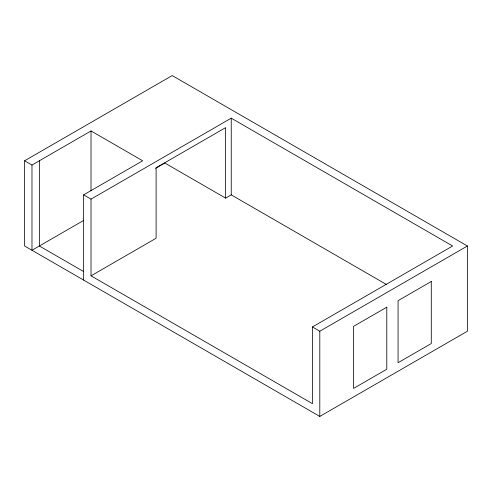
<?xml version="1.0" encoding="UTF-8"?>
<svg xmlns="http://www.w3.org/2000/svg" width="492" height="492" viewBox="0 0 492 492"><rect width="100%" height="100%" fill="white"/><g stroke="black" fill="none" stroke-linecap="round" stroke-linejoin="round"><path stroke-width="0.74" d="M24.6 160.786L172.2 75.565L467.4 246L467.4 331.214L319.8 416.435L24.6 246L24.6 160.786L31.98 165.041L91.02 130.958L142.68 160.786L83.64 194.869L83.64 280.089M91.02 199.131L231.24 118.172L452.64 246L312.42 326.952L312.42 403.649L91.02 275.827L91.02 199.131L83.64 194.869M155.54 168.356L164.808 163.006L225.619 198.116L231.24 194.869L386.817 284.696M83.732 220.379L31.98 250.262L31.98 165.041M91.02 275.827L156.099 238.251L156.099 167.778L225.619 127.637L225.619 198.116M312.42 326.952L319.8 331.214L467.4 246M83.64 271.566L39.36 246L39.36 160.786M319.8 331.214L319.8 416.435M231.24 118.172L231.24 194.869M91.02 130.958L91.02 190.841M386.792 307.186L353.582 326.356L353.582 388.403L386.792 369.234L386.792 307.186M431.281 281.498L398.071 300.673L398.071 362.721L431.281 343.551L431.281 281.498"/></g></svg>
